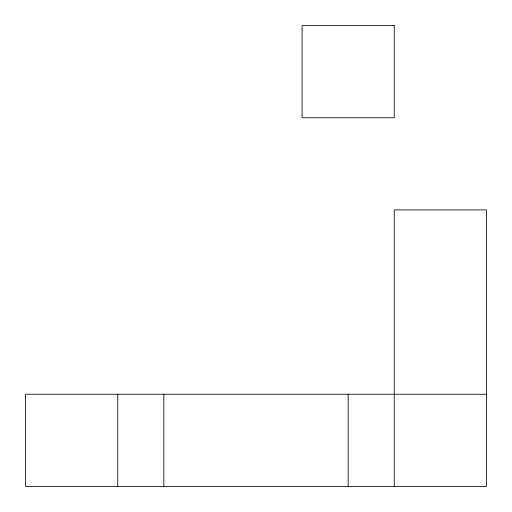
<?xml version="1.0" encoding="UTF-8"?>
<svg xmlns="http://www.w3.org/2000/svg" width="512" height="512" viewBox="0 0 512 512"><rect width="100%" height="100%" fill="white"/><g stroke="black" fill="none" stroke-linecap="round" stroke-linejoin="round"><path stroke-width="0.77" d="M486.4 394.24L25.6 394.24L25.6 486.4L486.4 486.4L486.4 209.92L394.24 209.92L394.24 486.4M348.16 394.24L348.16 486.4M163.84 394.24L163.84 486.4M117.76 394.24L117.76 486.4M394.24 25.6L302.08 25.6L302.08 117.76L394.24 117.76L394.24 25.6"/></g></svg>
